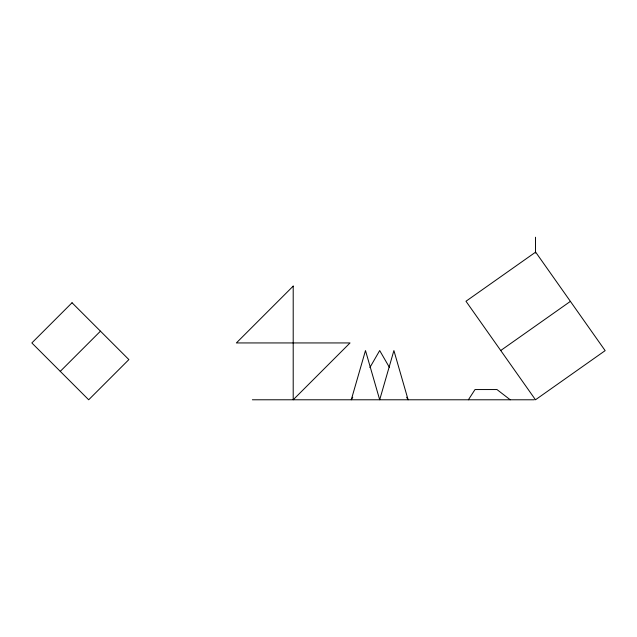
<?xml version="1.0" encoding="UTF-8"?>
<svg xmlns="http://www.w3.org/2000/svg" width="637" height="637" viewBox="0 0 637 637"><rect width="100%" height="100%" fill="white"/><g stroke="black" fill="none" stroke-linecap="round" stroke-linejoin="round"><path stroke-width="0.96" d="M352.747 397.233L351.274 399.781L365.487 350.557L379.692 399.781L393.905 350.557L408.11 399.781L406.645 397.233M369.898 367.525L379.692 350.557L389.494 367.525M468.386 399.781L475.019 389.549L496.964 389.549L510.229 399.781M60.268 371.355L100.463 331.168M500.73 350.517L570.402 301.373M252.379 399.781L534.292 399.781M535.486 237.219L535.486 253.08M72.037 302.75L31.85 342.937L88.686 399.781L128.881 359.587L72.037 302.75M293.203 286.101L236.367 342.937L350.039 342.937L293.203 399.781L293.203 286.101M535.645 252.109L465.981 301.253L535.486 399.781L605.15 350.637L535.645 252.109"/></g></svg>
